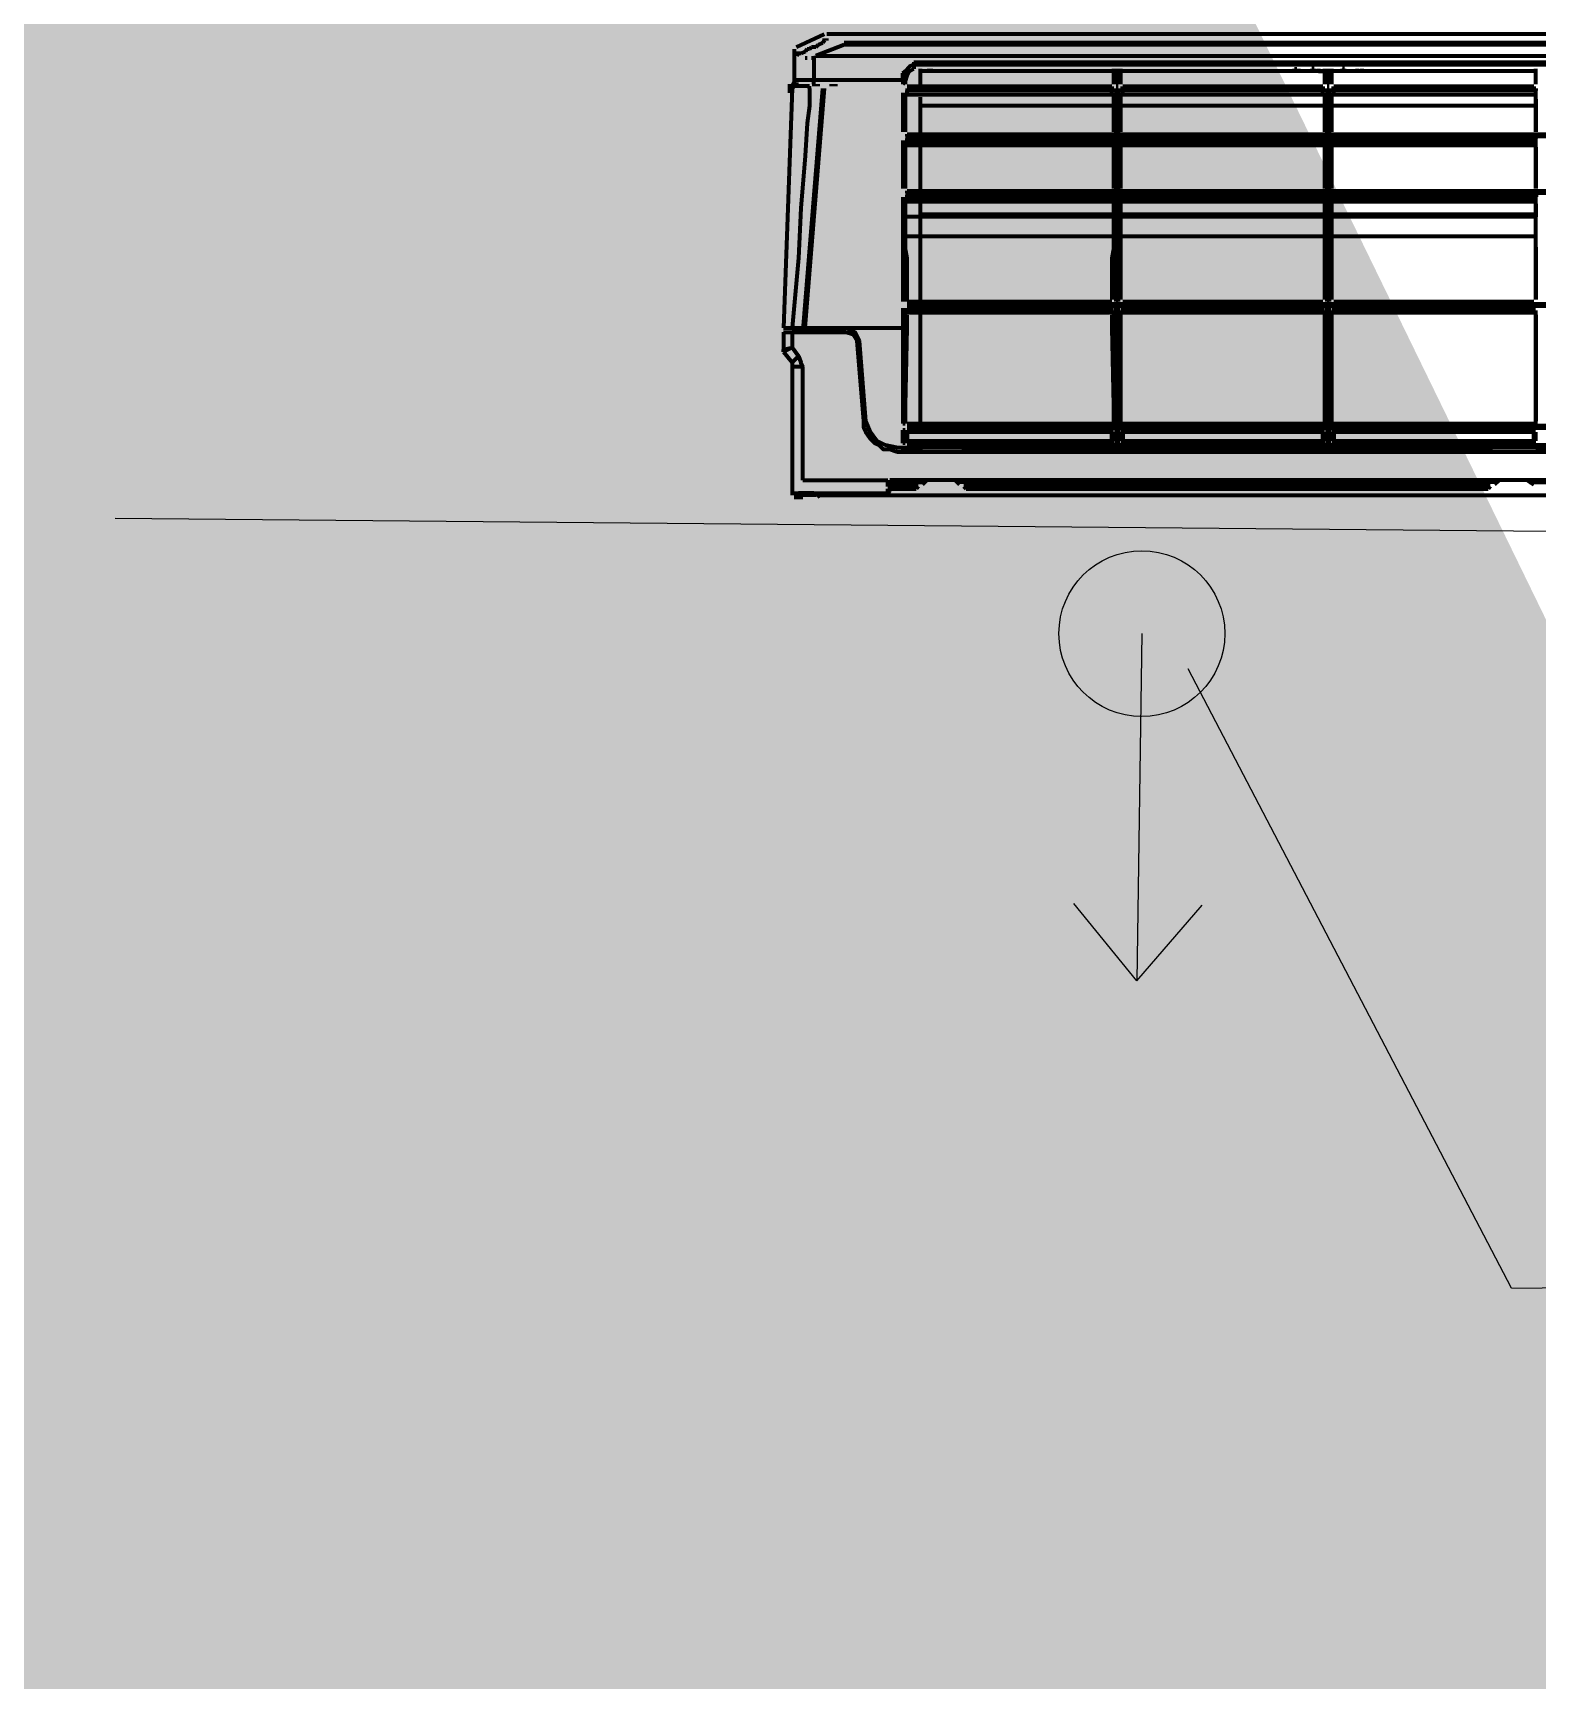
# Model space of a CAD drawing. Header units: inches. Extents: x 191440 to 383551, y 141411 to 284946.
# Drawn here: x 191672.633 to 191676.849, y 141469.618 to 141474.234 of the extents above; entities that cross this region are included whole.
import ezdxf

# ---------------------------------------------------------------- set-up
doc = ezdxf.new("R2010")
doc.units = ezdxf.units.IN
doc.header["$MEASUREMENT"] = 0
for name, color, linetype, lineweight in [('00text', 7, 'Continuous', 13), ('A-ROOF-RFDR', 1, 'Continuous', 25), ('P', 250, 'Continuous', 100)]:
    doc.layers.add(name, color=color, linetype=linetype, lineweight=lineweight)
for name, color, linetype in [('HOME', 8, 'Continuous'), ('Sanitary', 6, 'Continuous'), ('VP', 7, 'Continuous')]:
    doc.layers.add(name, color=color, linetype=linetype)
doc.styles.add('ROMANS', font='romans', dxfattribs={"height": 1})
doc.dimstyles.new('osama', dxfattribs={"dimtxt": 50, "dimasz": 45, "dimexe": 0.18, "dimexo": 0.0625, "dimgap": 0.2, "dimtad": 0, "dimdec": 0, "dimzin": 0, "dimdsep": 46, "dimtxsty": 'ROMANS', "dimcen": 0, "dimse1": 1, "dimse2": 1, "dimclrd": 3, "dimclre": 3, "dimclrt": 5, "dimadec": 0, "dimazin": 0, "dimtfac": 0.6, "dimtdec": 0, "dimtmove": 2, "dimatfit": 3, "dimfxl": 1, "dimtolj": 1, "dimtzin": 0, "dimarcsym": 0})

# ---------------------------------------------------------------- blocks, each defined once
blk = doc.blocks.new('indoor 2ton up')
at = {"layer": 'P', "color": 6, "linetype": 'ByBlock'}
for points in [[(-2129.633, -4450.889), (-2129.633, -4444.309)], [(-2129.633, -4444.421), (-2124.727, -4444.421)], [(-2129.076, -4444.198), (-2129.522, -4444.198)], [(-2129.522, -4444.421), (-2129.522, -4444.309)], [(-2129.187, -4444.421), (-2129.299, -4444.421)], [(-2128.518, -4444.309), (-2129.187, -4444.309)], [(-2128.407, -4444.309), (-2129.187, -4444.309)], [(-2128.518, -4444.421), (-2129.187, -4444.421)], [(-2128.63, -4444.421), (-2128.295, -4444.309)], [(-2128.63, -4444.421), (-2128.407, -4444.421)], [(-2128.407, -4444.421), (-2128.295, -4444.309)], [(-2128.407, -4444.421), (-2124.727, -4444.421)], [(-2128.184, -4444.198), (-2128.295, -4444.309)], [(-2128.184, -4444.309), (-2029.045, -4444.309)], [(-2124.727, -4444.421), (-2124.727, -4444.644)], [(-2124.615, -4444.532), (-2124.727, -4444.421)], [(-2123.277, -4444.644), (-2124.727, -4444.644)], [(-2124.727, -4444.644), (-2123.277, -4444.644)], [(-2124.727, -4444.755), (-2124.727, -4445.09)], [(-2124.727, -4444.755), (-2123.165, -4444.755)], [(-2124.615, -4444.532), (-2124.615, -4444.644)], [(-2124.615, -4444.532), (-2124.615, -4444.644)], [(-2123.165, -4444.755), (-2123.277, -4444.644)], [(-2120.712, -4444.644), (-2120.824, -4444.755)], [(-2093.836, -4444.755), (-2120.824, -4444.755)], [(-2120.712, -4444.644), (-2093.948, -4444.644)], [(-2120.712, -4444.644), (-2093.948, -4444.644)], [(-2093.836, -4444.755), (-2093.948, -4444.644)], [(-2129.076, -4445.09), (-2129.076, -4450.889)], [(-2129.076, -4445.09), (-2124.727, -4445.09)], [(-2124.615, -4444.867), (-2123.165, -4444.867)], [(-2124.615, -4444.978), (-2124.615, -4444.978)], [(-2124.615, -4444.978), (-2122.831, -4444.978)], [(-2078.336, -4445.09), (-2124.615, -4445.09)], [(-2122.719, -4445.09), (-2122.942, -4444.867)], [(-2121.047, -4444.867), (-2121.27, -4445.09)], [(-2093.502, -4444.978), (-2121.158, -4444.978)], [(-2093.836, -4444.867), (-2120.824, -4444.867)], [(-2093.39, -4445.09), (-2093.613, -4444.867)], [(-2091.941, -4445.09), (-2091.606, -4444.867)], [(-2091.829, -4444.978), (-2078.447, -4444.978)], [(-2124.281, -4446.54), (-2124.615, -4446.651), (-2124.95, -4446.651), (-2125.173, -4446.874), (-2125.396, -4446.986), (-2125.619, -4447.209), (-2125.842, -4447.543), (-2125.953, -4447.766), (-2125.953, -4448.101)], [(-2124.281, -4446.763), (-2124.838, -4446.874), (-2125.284, -4447.097), (-2125.619, -4447.543), (-2125.842, -4448.101)], [(-2125.619, -4447.209), (-2125.619, -4447.432)], [(-2125.507, -4447.097), (-2125.507, -4447.32)], [(-2124.281, -4446.54), (-2031.053, -4446.54)], [(-2124.281, -4446.763), (-2031.053, -4446.763)], [(-2123.834, -4446.651), (-2124.057, -4446.763)], [(-2123.946, -4446.986), (-2123.946, -4447.655)], [(-2123.834, -4446.986), (-2123.946, -4446.986)], [(-2123.834, -4446.651), (-2123.054, -4446.651)], [(-2123.834, -4446.986), (-2123.834, -4447.655)], [(-2123.834, -4447.543), (-2123.834, -4447.097)], [(-2123.723, -4446.874), (-2123.723, -4446.874)], [(-2031.053, -4446.874), (-2123.723, -4446.874)], [(-2031.053, -4446.874), (-2123.723, -4446.874)], [(-2123.723, -4447.097), (-2123.723, -4446.986)], [(-2123.723, -4446.986), (-2113.24, -4446.986)], [(-2123.723, -4447.543), (-2123.723, -4447.097)], [(-2123.723, -4447.097), (-2113.24, -4447.097)], [(-2123.054, -4446.763), (-2123.054, -4446.54)], [(-2120.935, -4446.651), (-2093.725, -4446.651)], [(-2120.935, -4446.651), (-2120.824, -4446.763)], [(-2120.043, -4446.54), (-2120.043, -4446.763)], [(-2113.24, -4447.097), (-2113.24, -4446.986)], [(-2113.24, -4447.097), (-2113.24, -4447.543)], [(-2113.129, -4447.097), (-2113.129, -4447.543)], [(-2113.129, -4447.097), (-2113.129, -4447.543)], [(-2113.017, -4447.655), (-2113.017, -4446.874)], [(-2112.906, -4446.874), (-2113.017, -4446.874)], [(-2112.906, -4446.986), (-2113.017, -4446.986)], [(-2112.906, -4447.655), (-2112.906, -4446.874)], [(-2112.794, -4447.543), (-2112.794, -4447.097)], [(-2112.794, -4447.543), (-2112.794, -4447.097)], [(-2112.683, -4447.097), (-2112.683, -4446.986)], [(-2112.683, -4446.986), (-2102.423, -4446.986)], [(-2112.683, -4447.543), (-2112.683, -4447.097)], [(-2112.683, -4447.097), (-2102.423, -4447.097)], [(-2102.423, -4447.097), (-2102.423, -4446.986)], [(-2102.423, -4447.097), (-2102.423, -4447.543)], [(-2102.312, -4447.097), (-2102.312, -4447.543)], [(-2102.312, -4447.097), (-2102.312, -4447.543)], [(-2102.2, -4447.655), (-2102.2, -4446.874)], [(-2102.089, -4446.874), (-2102.2, -4446.874)], [(-2102.089, -4446.986), (-2102.2, -4446.986)], [(-2102.089, -4447.655), (-2102.089, -4446.874)], [(-2101.977, -4447.543), (-2101.977, -4447.097)], [(-2101.977, -4447.543), (-2101.977, -4447.097)], [(-2101.866, -4447.097), (-2101.866, -4446.986)], [(-2101.866, -4446.986), (-2091.606, -4446.986)], [(-2101.866, -4447.543), (-2101.866, -4447.097)], [(-2101.866, -4447.097), (-2091.606, -4447.097)], [(-2094.506, -4446.763), (-2094.506, -4446.54)], [(-2093.836, -4446.763), (-2093.725, -4446.651)], [(-2091.606, -4447.097), (-2091.606, -4446.986)], [(-2091.606, -4447.097), (-2091.606, -4447.543)], [(-2091.495, -4446.651), (-2062.835, -4446.651)], [(-2091.495, -4446.651), (-2091.495, -4446.763)], [(-2091.495, -4447.097), (-2091.495, -4447.543)], [(-2091.495, -4447.097), (-2091.495, -4447.543)], [(-2125.953, -4448.101), (-2126.288, -4452.227)], [(-2125.842, -4448.101), (-2126.176, -4452.227)], [(-2123.834, -4447.655), (-2123.946, -4447.655)], [(-2123.946, -4453.9), (-2123.946, -4447.989)], [(-2123.946, -4447.989), (-2123.834, -4447.989)], [(-2123.834, -4453.9), (-2123.834, -4447.989)], [(-2123.834, -4448.101), (-2123.723, -4452.896)], [(-2123.723, -4447.543), (-2123.723, -4447.655)], [(-2113.24, -4447.543), (-2123.723, -4447.543)], [(-2113.24, -4447.655), (-2123.723, -4447.655)], [(-2123.723, -4447.766), (-2123.723, -4447.766)], [(-2123.723, -4447.766), (-2030.161, -4447.766)], [(-2123.723, -4447.766), (-2030.161, -4447.766)], [(-2123.723, -4447.878), (-2123.723, -4447.878)], [(-2123.723, -4447.878), (-2030.161, -4447.878)], [(-2123.723, -4447.878), (-2030.161, -4447.878)], [(-2123.723, -4447.989), (-2113.24, -4447.989)], [(-2123.054, -4447.989), (-2123.054, -4453.677)], [(-2113.24, -4447.543), (-2113.24, -4447.655)], [(-2113.24, -4452.896), (-2113.129, -4448.101)], [(-2113.129, -4447.989), (-2113.129, -4453.788)], [(-2113.017, -4447.655), (-2112.906, -4447.655)], [(-2113.017, -4447.655), (-2112.906, -4447.655)], [(-2113.017, -4447.878), (-2113.017, -4454.011)], [(-2112.906, -4447.878), (-2113.017, -4447.878)], [(-2112.906, -4447.989), (-2113.017, -4447.989)], [(-2112.906, -4454.011), (-2112.906, -4447.878)], [(-2112.794, -4453.788), (-2112.794, -4447.989)], [(-2112.794, -4452.896), (-2112.794, -4448.101)], [(-2112.683, -4447.543), (-2112.683, -4447.655)], [(-2102.423, -4447.543), (-2112.683, -4447.543)], [(-2102.423, -4447.655), (-2112.683, -4447.655)], [(-2112.683, -4447.989), (-2102.423, -4447.989)], [(-2102.423, -4447.543), (-2102.423, -4447.655)], [(-2102.312, -4447.989), (-2102.312, -4453.788)], [(-2102.312, -4452.896), (-2102.312, -4448.101)], [(-2102.2, -4447.655), (-2102.089, -4447.655)], [(-2102.2, -4447.655), (-2102.089, -4447.655)], [(-2102.2, -4447.878), (-2102.2, -4454.011)], [(-2102.089, -4447.878), (-2102.2, -4447.878)], [(-2102.089, -4447.989), (-2102.2, -4447.989)], [(-2102.089, -4454.011), (-2102.089, -4447.878)], [(-2101.977, -4453.788), (-2101.977, -4447.989)], [(-2101.977, -4452.896), (-2101.977, -4448.101)], [(-2101.866, -4447.543), (-2101.866, -4447.655)], [(-2091.606, -4447.543), (-2101.866, -4447.543)], [(-2091.606, -4447.655), (-2101.866, -4447.655)], [(-2101.866, -4447.989), (-2091.606, -4447.989)], [(-2091.606, -4447.543), (-2091.606, -4447.655)], [(-2091.495, -4447.989), (-2091.495, -4453.788)], [(-2091.495, -4452.896), (-2091.495, -4448.101)], [(-2130.079, -4451.669), (-2129.633, -4451.112)], [(-2129.076, -4450.889), (-2129.633, -4450.889)], [(-2129.633, -4451.112), (-2129.633, -4450.889)], [(-2129.299, -4451.446), (-2129.633, -4451.112)], [(-2129.633, -4451.892), (-2129.299, -4451.446)], [(-2129.299, -4451.446), (-2129.187, -4451.112), (-2129.076, -4450.889)], [(-2130.079, -4451.669), (-2129.633, -4451.892)], [(-2130.079, -4451.669), (-2130.079, -4451.781)], [(-2130.079, -4452.673), (-2130.079, -4451.781)], [(-2130.079, -4451.781), (-2129.633, -4451.892)], [(-2129.633, -4452.673), (-2129.633, -4451.892)], [(-2126.845, -4452.896), (-2126.399, -4452.673), (-2126.176, -4452.227)], [(-2126.845, -4452.673), (-2126.511, -4452.562), (-2126.288, -4452.227)], [(-2130.079, -4452.673), (-2126.845, -4452.673)], [(-2129.633, -4465.163), (-2130.079, -4452.896)], [(-2130.079, -4452.896), (-2123.946, -4452.896)], [(-2129.968, -4452.896), (-2129.968, -4452.785)], [(-2129.522, -4452.785), (-2129.633, -4452.785)], [(-2129.299, -4456.465), (-2129.633, -4452.896)], [(-2129.41, -4452.785), (-2129.522, -4452.785)], [(-2129.41, -4452.785), (-2129.41, -4452.896)], [(-2126.845, -4452.785), (-2129.41, -4452.785)], [(-2128.072, -4465.163), (-2129.076, -4452.785)], [(-2128.964, -4452.896), (-2127.961, -4465.163)], [(-2126.845, -4452.896), (-2126.845, -4452.785)], [(-2126.288, -4452.562), (-2126.511, -4452.562)], [(-2126.399, -4452.562), (-2126.288, -4452.45)], [(-2123.723, -4452.896), (-2123.723, -4453.231)], [(-2123.723, -4453.231), (-2123.723, -4453.565)], [(-2113.24, -4453.231), (-2113.24, -4452.896)], [(-2113.24, -4453.565), (-2113.24, -4453.231)], [(-2112.906, -4452.896), (-2113.017, -4452.896)], [(-2112.794, -4453.231), (-2112.794, -4452.896)], [(-2112.794, -4453.565), (-2112.794, -4453.231)], [(-2102.312, -4453.231), (-2102.312, -4452.896)], [(-2102.312, -4453.565), (-2102.312, -4453.231)], [(-2102.089, -4452.896), (-2102.2, -4452.896)], [(-2101.977, -4453.231), (-2101.977, -4452.896)], [(-2101.977, -4453.565), (-2101.977, -4453.231)], [(-2091.495, -4453.231), (-2091.495, -4452.896)], [(-2091.495, -4453.565), (-2091.495, -4453.231)], [(-2113.24, -4453.677), (-2123.723, -4453.677)], [(-2123.723, -4453.9), (-2123.723, -4453.788)], [(-2123.723, -4453.788), (-2113.24, -4453.788)], [(-2113.24, -4453.788), (-2123.723, -4453.788)], [(-2113.24, -4453.9), (-2123.723, -4453.9)], [(-2123.723, -4454.011), (-2123.723, -4454.011)], [(-2026.48, -4454.011), (-2123.723, -4454.011)], [(-2026.48, -4454.011), (-2123.723, -4454.011)], [(-2123.611, -4453.677), (-2113.352, -4453.677)], [(-2113.24, -4453.788), (-2113.24, -4453.9)], [(-2113.017, -4453.9), (-2112.906, -4453.9)], [(-2113.017, -4454.011), (-2112.906, -4454.011)], [(-2102.423, -4453.677), (-2112.683, -4453.677)], [(-2112.683, -4453.677), (-2102.423, -4453.677)], [(-2112.683, -4453.9), (-2112.683, -4453.788)], [(-2112.683, -4453.788), (-2102.423, -4453.788)], [(-2102.423, -4453.788), (-2112.683, -4453.788)], [(-2102.423, -4453.9), (-2112.683, -4453.9)], [(-2102.423, -4453.788), (-2102.423, -4453.9)], [(-2102.2, -4453.9), (-2102.089, -4453.9)], [(-2102.2, -4454.011), (-2102.089, -4454.011)], [(-2091.606, -4453.677), (-2101.866, -4453.677)], [(-2101.866, -4453.677), (-2091.606, -4453.677)], [(-2101.866, -4453.9), (-2101.866, -4453.788)], [(-2101.866, -4453.788), (-2091.606, -4453.788)], [(-2091.606, -4453.788), (-2101.866, -4453.788)], [(-2091.606, -4453.9), (-2101.866, -4453.9)], [(-2091.606, -4453.788), (-2091.606, -4453.9)], [(-2123.946, -4459.587), (-2123.946, -4454.234)], [(-2123.834, -4459.587), (-2123.834, -4454.234)], [(-2123.723, -4454.123), (-2123.723, -4454.123)], [(-2123.723, -4454.123), (-2026.48, -4454.123)], [(-2123.723, -4454.123), (-2026.48, -4454.123)], [(-2123.723, -4454.234), (-2113.24, -4454.234)], [(-2123.723, -4454.346), (-2123.723, -4454.903)], [(-2123.723, -4454.903), (-2123.723, -4455.461)], [(-2123.054, -4454.234), (-2123.054, -4459.364)], [(-2113.24, -4454.903), (-2113.24, -4454.346)], [(-2113.24, -4455.461), (-2113.24, -4454.903)], [(-2113.129, -4454.346), (-2113.129, -4459.587)], [(-2113.017, -4454.234), (-2113.017, -4459.81)], [(-2112.906, -4454.234), (-2113.017, -4454.234)], [(-2112.906, -4454.234), (-2113.017, -4454.234)], [(-2112.906, -4459.81), (-2112.906, -4454.234)], [(-2112.794, -4459.587), (-2112.794, -4454.346)], [(-2112.794, -4454.903), (-2112.794, -4454.346)], [(-2112.794, -4455.461), (-2112.794, -4454.903)], [(-2112.683, -4454.234), (-2102.423, -4454.234)], [(-2102.312, -4454.903), (-2102.312, -4454.346)], [(-2102.312, -4454.346), (-2102.312, -4459.587)], [(-2102.312, -4455.461), (-2102.312, -4454.903)], [(-2102.2, -4454.234), (-2102.2, -4459.81)], [(-2102.089, -4454.234), (-2102.2, -4454.234)], [(-2102.089, -4454.234), (-2102.2, -4454.234)], [(-2102.089, -4459.81), (-2102.089, -4454.234)], [(-2101.977, -4459.587), (-2101.977, -4454.346)], [(-2101.977, -4454.903), (-2101.977, -4454.346)], [(-2101.977, -4455.461), (-2101.977, -4454.903)], [(-2101.866, -4454.234), (-2091.606, -4454.234)], [(-2091.495, -4454.903), (-2091.495, -4454.346)], [(-2091.495, -4454.346), (-2091.495, -4459.587)], [(-2091.495, -4455.461), (-2091.495, -4454.903)], [(-2123.723, -4455.461), (-2123.723, -4456.019)], [(-2113.24, -4456.019), (-2113.24, -4455.461)], [(-2112.794, -4456.019), (-2112.794, -4455.461)], [(-2102.312, -4456.019), (-2102.312, -4455.461)], [(-2101.977, -4456.019), (-2101.977, -4455.461)], [(-2091.495, -4456.019), (-2091.495, -4455.461)], [(-2129.187, -4459.029), (-2129.299, -4456.465)], [(-2123.723, -4456.465), (-2123.834, -4457.022)], [(-2123.723, -4456.019), (-2123.723, -4456.465)], [(-2113.24, -4456.465), (-2113.24, -4456.019)], [(-2113.129, -4457.022), (-2113.24, -4456.465)], [(-2112.794, -4456.465), (-2112.794, -4456.019)], [(-2112.794, -4457.022), (-2112.794, -4456.465)], [(-2102.312, -4456.465), (-2102.312, -4456.019)], [(-2102.312, -4457.022), (-2102.312, -4456.465)], [(-2101.977, -4456.465), (-2101.977, -4456.019)], [(-2101.977, -4457.022), (-2101.977, -4456.465)], [(-2091.495, -4456.465), (-2091.495, -4456.019)], [(-2091.495, -4457.022), (-2091.495, -4456.465)], [(-2123.834, -4457.022), (-2123.834, -4457.691)], [(-2113.129, -4457.022), (-2113.129, -4457.691)], [(-2112.794, -4457.691), (-2112.794, -4457.022)], [(-2102.312, -4457.022), (-2102.312, -4457.691)], [(-2101.977, -4457.691), (-2101.977, -4457.022)], [(-2091.495, -4457.022), (-2091.495, -4457.691)], [(-2123.054, -4457.58), (-2123.834, -4457.58)], [(-2123.834, -4457.914), (-2123.834, -4457.691)], [(-2123.834, -4458.137), (-2123.834, -4457.914)], [(-2123.834, -4458.249), (-2123.834, -4458.137)], [(-2123.834, -4458.472), (-2123.834, -4458.249)], [(-2113.129, -4457.58), (-2123.054, -4457.58)], [(-2113.129, -4457.691), (-2113.129, -4457.914)], [(-2113.129, -4457.914), (-2113.129, -4458.137)], [(-2113.129, -4458.137), (-2113.129, -4458.249)], [(-2113.129, -4458.249), (-2113.129, -4458.472)], [(-2102.312, -4457.58), (-2112.794, -4457.58)], [(-2112.794, -4457.914), (-2112.794, -4457.691)], [(-2112.794, -4458.137), (-2112.794, -4457.914)], [(-2112.794, -4458.249), (-2112.794, -4458.137)], [(-2112.794, -4458.472), (-2112.794, -4458.249)], [(-2102.312, -4457.691), (-2102.312, -4457.914)], [(-2102.312, -4457.914), (-2102.312, -4458.137)], [(-2102.312, -4458.137), (-2102.312, -4458.249)], [(-2102.312, -4458.249), (-2102.312, -4458.472)], [(-2091.495, -4457.58), (-2101.977, -4457.58)], [(-2101.977, -4457.914), (-2101.977, -4457.691)], [(-2101.977, -4458.137), (-2101.977, -4457.914)], [(-2101.977, -4458.249), (-2101.977, -4458.137)], [(-2101.977, -4458.472), (-2101.977, -4458.249)], [(-2091.495, -4457.691), (-2091.495, -4457.914)], [(-2091.495, -4457.914), (-2091.495, -4458.137)], [(-2091.495, -4458.137), (-2091.495, -4458.249)], [(-2091.495, -4458.249), (-2091.495, -4458.472)], [(-2128.964, -4461.706), (-2129.187, -4459.029)], [(-2123.834, -4458.583), (-2123.834, -4458.472)], [(-2123.834, -4458.583), (-2123.834, -4459.253)], [(-2123.054, -4458.583), (-2123.834, -4458.583)], [(-2113.129, -4458.583), (-2123.054, -4458.583)], [(-2113.129, -4458.695), (-2123.054, -4458.695)], [(-2113.129, -4458.472), (-2113.129, -4458.583)], [(-2113.129, -4459.253), (-2113.129, -4458.583)], [(-2112.794, -4458.583), (-2112.794, -4458.472)], [(-2112.794, -4459.253), (-2112.794, -4458.583)], [(-2102.312, -4458.583), (-2112.794, -4458.583)], [(-2102.312, -4458.695), (-2112.794, -4458.695)], [(-2102.312, -4458.472), (-2102.312, -4458.583)], [(-2102.312, -4459.253), (-2102.312, -4458.583)], [(-2101.977, -4458.583), (-2101.977, -4458.472)], [(-2101.977, -4459.253), (-2101.977, -4458.583)], [(-2091.495, -4458.583), (-2101.977, -4458.583)], [(-2091.495, -4458.695), (-2101.977, -4458.695)], [(-2091.495, -4458.472), (-2091.495, -4458.583)], [(-2091.495, -4459.253), (-2091.495, -4458.583)], [(-2113.24, -4459.364), (-2123.723, -4459.364)], [(-2123.723, -4459.364), (-2113.24, -4459.364)], [(-2123.723, -4459.476), (-2123.723, -4459.699)], [(-2113.24, -4459.476), (-2123.723, -4459.476)], [(-2123.723, -4459.587), (-2113.24, -4459.587)], [(-2123.723, -4459.81), (-2123.723, -4459.699)], [(-2113.129, -4459.699), (-2123.723, -4459.699)], [(-2113.24, -4459.699), (-2123.723, -4459.699)], [(-2123.723, -4459.81), (-2123.723, -4459.922)], [(-2123.723, -4459.81), (-2026.48, -4459.81)], [(-2113.129, -4459.81), (-2123.723, -4459.81)], [(-2123.723, -4459.922), (-2113.24, -4459.922)], [(-2123.723, -4459.922), (-2026.48, -4459.922)], [(-2123.054, -4459.922), (-2123.054, -4462.263)], [(-2113.24, -4459.476), (-2113.24, -4459.699)], [(-2113.129, -4459.81), (-2113.129, -4459.699)], [(-2113.017, -4459.587), (-2112.906, -4459.587)], [(-2112.906, -4459.699), (-2113.017, -4459.699)], [(-2112.906, -4459.81), (-2113.017, -4459.81)], [(-2113.017, -4459.922), (-2113.017, -4462.71)], [(-2112.906, -4459.922), (-2113.017, -4459.922)], [(-2112.906, -4459.81), (-2112.906, -4459.699)], [(-2102.312, -4459.699), (-2112.906, -4459.699)], [(-2102.312, -4459.81), (-2112.906, -4459.81)], [(-2112.906, -4462.71), (-2112.906, -4459.922)], [(-2112.794, -4459.587), (-2102.423, -4459.587)], [(-2102.423, -4459.364), (-2112.683, -4459.364)], [(-2112.683, -4459.364), (-2102.423, -4459.364)], [(-2112.683, -4459.476), (-2112.683, -4459.699)], [(-2102.423, -4459.476), (-2112.683, -4459.476)], [(-2102.423, -4459.699), (-2112.683, -4459.699)], [(-2112.683, -4459.922), (-2102.423, -4459.922)], [(-2102.423, -4459.476), (-2102.423, -4459.699)], [(-2102.312, -4459.81), (-2102.312, -4459.699)], [(-2102.2, -4459.587), (-2102.089, -4459.587)], [(-2102.089, -4459.699), (-2102.2, -4459.699)], [(-2102.089, -4459.81), (-2102.2, -4459.81)], [(-2102.2, -4459.922), (-2102.2, -4462.71)], [(-2102.089, -4459.922), (-2102.2, -4459.922)], [(-2102.089, -4462.71), (-2102.089, -4459.922)], [(-2101.977, -4459.81), (-2101.977, -4459.699)], [(-2091.383, -4459.699), (-2101.977, -4459.699)], [(-2091.383, -4459.81), (-2101.977, -4459.81)], [(-2091.606, -4459.364), (-2101.866, -4459.364)], [(-2101.866, -4459.364), (-2091.606, -4459.364)], [(-2101.866, -4459.476), (-2101.866, -4459.699)], [(-2091.495, -4459.476), (-2101.866, -4459.476)], [(-2101.866, -4459.587), (-2091.495, -4459.587)], [(-2091.495, -4459.699), (-2101.866, -4459.699)], [(-2101.866, -4459.922), (-2091.606, -4459.922)], [(-2091.495, -4459.476), (-2091.495, -4459.699)], [(-2123.946, -4462.487), (-2123.946, -4460.033)], [(-2123.834, -4460.033), (-2123.834, -4462.152)], [(-2123.834, -4462.487), (-2123.834, -4460.033)], [(-2113.129, -4460.033), (-2113.129, -4462.487)], [(-2113.129, -4462.152), (-2113.129, -4460.033)], [(-2112.906, -4460.033), (-2113.017, -4460.033)], [(-2112.794, -4462.152), (-2112.794, -4460.033)], [(-2112.794, -4462.487), (-2112.794, -4460.033)], [(-2102.312, -4460.033), (-2102.312, -4462.487)], [(-2102.312, -4462.152), (-2102.312, -4460.033)], [(-2102.089, -4460.033), (-2102.2, -4460.033)], [(-2101.977, -4462.152), (-2101.977, -4460.033)], [(-2101.977, -4462.487), (-2101.977, -4460.033)], [(-2091.495, -4460.033), (-2091.495, -4462.487)], [(-2091.495, -4462.152), (-2091.495, -4460.033)], [(-2128.853, -4463.379), (-2128.964, -4461.706)], [(-2113.24, -4462.263), (-2123.723, -4462.263)], [(-2123.723, -4462.263), (-2113.24, -4462.263)], [(-2113.24, -4462.375), (-2123.723, -4462.375)], [(-2123.723, -4462.487), (-2123.723, -4462.598)], [(-2113.24, -4462.487), (-2123.723, -4462.487)], [(-2113.24, -4462.375), (-2113.24, -4462.598)], [(-2113.017, -4462.487), (-2112.906, -4462.487)], [(-2102.423, -4462.263), (-2112.683, -4462.263)], [(-2112.683, -4462.263), (-2102.423, -4462.263)], [(-2112.683, -4462.375), (-2112.683, -4462.598)], [(-2102.423, -4462.375), (-2112.683, -4462.375)], [(-2102.423, -4462.487), (-2112.683, -4462.487)], [(-2102.423, -4462.375), (-2102.423, -4462.598)], [(-2102.2, -4462.487), (-2102.089, -4462.487)], [(-2091.606, -4462.263), (-2101.866, -4462.263)], [(-2101.866, -4462.263), (-2091.606, -4462.263)], [(-2101.866, -4462.375), (-2101.866, -4462.598)], [(-2091.495, -4462.375), (-2101.866, -4462.375)], [(-2091.495, -4462.487), (-2101.866, -4462.487)], [(-2091.495, -4462.375), (-2091.495, -4462.598)], [(-2128.741, -4464.271), (-2128.853, -4463.379)], [(-2123.946, -4464.94), (-2123.946, -4462.933)], [(-2123.834, -4462.933), (-2123.834, -4464.605)], [(-2123.834, -4464.94), (-2123.834, -4462.933)], [(-2123.723, -4462.71), (-2123.723, -4462.598)], [(-2113.129, -4462.598), (-2123.723, -4462.598)], [(-2113.24, -4462.598), (-2123.723, -4462.598)], [(-2123.723, -4462.71), (-2123.723, -4462.821)], [(-2123.723, -4462.71), (-2026.48, -4462.71)], [(-2113.129, -4462.71), (-2123.723, -4462.71)], [(-2123.723, -4462.821), (-2113.24, -4462.821)], [(-2123.723, -4462.821), (-2026.48, -4462.821)], [(-2123.054, -4462.821), (-2123.054, -4464.717)], [(-2113.129, -4462.71), (-2113.129, -4462.598)], [(-2112.906, -4462.598), (-2113.129, -4462.598)], [(-2113.129, -4462.933), (-2113.129, -4464.94)], [(-2113.129, -4464.605), (-2113.129, -4462.933)], [(-2112.906, -4462.71), (-2113.017, -4462.71)], [(-2113.017, -4462.821), (-2113.017, -4464.94)], [(-2112.906, -4462.821), (-2113.017, -4462.821)], [(-2112.906, -4462.933), (-2113.017, -4462.933)], [(-2112.906, -4465.163), (-2112.906, -4462.821)], [(-2112.794, -4462.71), (-2112.794, -4462.598)], [(-2102.312, -4462.598), (-2112.794, -4462.598)], [(-2102.312, -4462.71), (-2112.794, -4462.71)], [(-2112.794, -4464.605), (-2112.794, -4462.933)], [(-2112.794, -4464.94), (-2112.794, -4462.933)], [(-2102.423, -4462.598), (-2112.683, -4462.598)], [(-2112.683, -4462.821), (-2102.423, -4462.821)], [(-2102.312, -4462.71), (-2102.312, -4462.598)], [(-2101.977, -4462.598), (-2102.312, -4462.598)], [(-2102.312, -4462.933), (-2102.312, -4464.94)], [(-2102.312, -4464.605), (-2102.312, -4462.933)], [(-2102.089, -4462.71), (-2102.2, -4462.71)], [(-2102.2, -4462.821), (-2102.2, -4464.94)], [(-2102.089, -4462.821), (-2102.2, -4462.821)], [(-2102.089, -4462.933), (-2102.2, -4462.933)], [(-2102.089, -4465.163), (-2102.089, -4462.821)], [(-2101.977, -4462.71), (-2101.977, -4462.598)], [(-2091.495, -4462.598), (-2101.977, -4462.598)], [(-2091.495, -4462.71), (-2101.977, -4462.71)], [(-2101.977, -4464.605), (-2101.977, -4462.933)], [(-2101.977, -4464.94), (-2101.977, -4462.933)], [(-2091.495, -4462.598), (-2101.866, -4462.598)], [(-2101.866, -4462.821), (-2091.606, -4462.821)], [(-2091.495, -4462.71), (-2091.495, -4462.598)], [(-2091.495, -4462.933), (-2091.495, -4464.94)], [(-2091.495, -4464.605), (-2091.495, -4462.933)], [(-2129.745, -4464.94), (-2129.745, -4465.051)], [(-2129.745, -4465.274), (-2129.745, -4464.94)], [(-2129.745, -4465.274), (-2129.745, -4464.94)], [(-2129.745, -4465.386), (-2129.745, -4465.051)], [(-2129.745, -4465.051), (-2129.745, -4465.386)], [(-2128.741, -4465.163), (-2128.741, -4464.271)], [(-2123.723, -4464.828), (-2123.723, -4465.051)], [(-2113.24, -4464.828), (-2123.723, -4464.828)], [(-2113.24, -4464.828), (-2123.723, -4464.828)], [(-2123.723, -4465.163), (-2123.723, -4465.051)], [(-2113.129, -4465.051), (-2123.723, -4465.051)], [(-2113.129, -4464.271), (-2123.054, -4464.271)], [(-2113.24, -4464.828), (-2113.24, -4465.051)], [(-2113.129, -4465.163), (-2113.129, -4465.051)], [(-2113.017, -4465.051), (-2113.129, -4465.051)], [(-2113.017, -4465.163), (-2113.017, -4464.94)], [(-2113.017, -4464.94), (-2112.906, -4464.94)], [(-2112.906, -4465.051), (-2113.017, -4465.051)], [(-2102.312, -4464.271), (-2112.794, -4464.271)], [(-2112.794, -4465.163), (-2112.794, -4465.051)], [(-2102.312, -4465.051), (-2112.794, -4465.051)], [(-2112.683, -4464.828), (-2112.683, -4465.051)], [(-2102.423, -4464.828), (-2112.683, -4464.828)], [(-2102.423, -4464.828), (-2112.683, -4464.828)], [(-2102.423, -4464.828), (-2102.423, -4465.051)], [(-2102.312, -4465.163), (-2102.312, -4465.051)], [(-2102.2, -4465.051), (-2102.312, -4465.051)], [(-2102.2, -4465.163), (-2102.2, -4464.94)], [(-2102.2, -4464.94), (-2102.089, -4464.94)], [(-2102.089, -4465.051), (-2102.2, -4465.051)], [(-2091.495, -4464.271), (-2101.977, -4464.271)], [(-2101.977, -4465.163), (-2101.977, -4465.051)], [(-2091.495, -4465.051), (-2101.977, -4465.051)], [(-2101.866, -4464.828), (-2101.866, -4465.051)], [(-2091.495, -4464.828), (-2101.866, -4464.828)], [(-2091.495, -4464.828), (-2101.866, -4464.828)], [(-2091.495, -4464.828), (-2091.495, -4465.051)], [(-2091.495, -4465.163), (-2091.495, -4465.051)], [(-2129.745, -4465.274), (-2129.745, -4465.386)], [(-2129.633, -4465.163), (-2129.633, -4465.274)], [(-2129.633, -4465.163), (-2129.522, -4465.274)], [(-2129.633, -4465.274), (-2129.522, -4465.497)], [(-2129.522, -4465.274), (-2129.522, -4465.386)], [(-2128.741, -4465.274), (-2129.522, -4465.274)], [(-2129.522, -4465.497), (-2129.522, -4465.386)], [(-2129.522, -4465.386), (-2129.299, -4465.386)], [(-2129.522, -4467.17), (-2129.522, -4465.497)], [(-2129.522, -4465.609), (-2123.946, -4465.609)], [(-2129.522, -4465.609), (-2123.946, -4465.609)], [(-2128.741, -4465.163), (-2128.741, -4465.274)], [(-2128.518, -4465.386), (-2128.518, -4465.274)], [(-2128.518, -4465.386), (-2128.518, -4465.609)], [(-2128.518, -4466.724), (-2128.518, -4465.609)], [(-2128.295, -4465.274), (-2128.295, -4465.386)], [(-2127.626, -4465.386), (-2127.626, -4465.274)], [(-2127.514, -4465.386), (-2127.514, -4465.274)], [(-2127.403, -4465.386), (-2127.403, -4465.274)], [(-2127.403, -4465.386), (-2127.403, -4465.274)], [(-2123.946, -4465.497), (-2123.946, -4465.386)], [(-2123.834, -4465.497), (-2123.946, -4465.386)], [(-2123.834, -4465.609), (-2123.946, -4465.497)], [(-2123.946, -4465.609), (-2123.834, -4466.055)], [(-2123.946, -4465.609), (-2123.946, -4465.832)], [(-2123.946, -4465.832), (-2123.946, -4465.944)], [(-2123.834, -4465.386), (-2123.834, -4465.72)], [(-2123.834, -4465.609), (-2123.834, -4465.386)], [(-2123.834, -4465.609), (-2123.834, -4465.497)], [(-2123.834, -4465.497), (-2123.834, -4465.832)], [(-2123.834, -4465.497), (-2123.723, -4465.832)], [(-2123.834, -4466.055), (-2123.834, -4465.609)], [(-2123.834, -4466.055), (-2123.834, -4465.832)], [(-2113.129, -4465.163), (-2123.723, -4465.163)], [(-2123.723, -4465.274), (-2113.24, -4465.274)], [(-2123.723, -4465.832), (-2123.611, -4466.055), (-2123.388, -4466.167)], [(-2123.054, -4465.274), (-2123.054, -4466.167)], [(-2113.129, -4465.386), (-2113.129, -4466.167)], [(-2113.129, -4465.386), (-2113.129, -4466.167)], [(-2112.906, -4465.163), (-2113.017, -4465.163)], [(-2112.906, -4465.274), (-2113.017, -4465.274)], [(-2113.017, -4465.386), (-2113.017, -4466.167)], [(-2112.906, -4465.386), (-2113.017, -4465.386)], [(-2112.906, -4466.167), (-2112.906, -4465.386)], [(-2102.312, -4465.163), (-2112.794, -4465.163)], [(-2112.794, -4466.167), (-2112.794, -4465.386)], [(-2112.794, -4466.167), (-2112.794, -4465.386)], [(-2112.683, -4465.274), (-2102.423, -4465.274)], [(-2102.312, -4465.386), (-2102.312, -4466.167)], [(-2102.312, -4465.386), (-2102.312, -4466.167)], [(-2102.089, -4465.163), (-2102.2, -4465.163)], [(-2102.089, -4465.274), (-2102.2, -4465.274)], [(-2102.2, -4465.386), (-2102.2, -4466.167)], [(-2102.089, -4465.386), (-2102.2, -4465.386)], [(-2102.089, -4466.167), (-2102.089, -4465.386)], [(-2091.495, -4465.163), (-2101.977, -4465.163)], [(-2101.977, -4466.167), (-2101.977, -4465.386)], [(-2101.977, -4466.167), (-2101.977, -4465.386)], [(-2101.866, -4465.274), (-2091.606, -4465.274)], [(-2091.495, -4465.386), (-2091.495, -4466.167)], [(-2091.495, -4465.386), (-2091.495, -4466.167)], [(-2128.964, -4466.724), (-2128.853, -4466.724)], [(-2128.853, -4466.724), (-2128.853, -4466.724)], [(-2128.63, -4466.724), (-2128.63, -4466.724)], [(-2128.63, -4466.724), (-2128.518, -4466.724)], [(-2128.407, -4466.724), (-2128.407, -4466.836)], [(-2123.946, -4465.944), (-2123.834, -4466.055)], [(-2123.834, -4466.055), (-2123.611, -4466.278), (-2123.388, -4466.39)], [(-2123.388, -4466.501), (-2123.388, -4466.167)], [(-2123.388, -4466.39), (-2026.815, -4466.39)], [(-2026.815, -4466.39), (-2123.388, -4466.39)], [(-2123.388, -4466.501), (-2026.815, -4466.501)], [(-2113.129, -4466.055), (-2123.054, -4466.055)], [(-2122.608, -4466.055), (-2122.608, -4466.167)], [(-2122.496, -4466.055), (-2122.496, -4466.167)], [(-2122.496, -4466.055), (-2122.496, -4466.167)], [(-2102.312, -4466.055), (-2112.794, -4466.055)], [(-2103.873, -4466.055), (-2103.873, -4466.167)], [(-2103.873, -4466.167), (-2103.761, -4466.167)], [(-2103.65, -4466.055), (-2103.65, -4466.167)], [(-2102.869, -4466.055), (-2102.981, -4466.167)], [(-2102.981, -4466.167), (-2102.981, -4466.055)], [(-2102.981, -4466.167), (-2102.981, -4466.055)], [(-2102.869, -4466.167), (-2102.981, -4466.167)], [(-2102.869, -4466.055), (-2102.869, -4466.167)], [(-2102.869, -4466.167), (-2102.869, -4466.055)], [(-2102.646, -4466.167), (-2102.646, -4466.055)], [(-2102.646, -4466.167), (-2102.646, -4466.055)], [(-2102.646, -4466.055), (-2102.312, -4466.055)], [(-2091.495, -4466.055), (-2101.977, -4466.055)], [(-2101.42, -4466.055), (-2101.42, -4466.167)], [(-2101.42, -4466.167), (-2101.42, -4466.055)], [(-2101.42, -4466.055), (-2101.308, -4466.167)], [(-2101.308, -4466.167), (-2101.42, -4466.167)], [(-2101.308, -4466.055), (-2101.308, -4466.167)], [(-2101.308, -4466.055), (-2101.308, -4466.167)], [(-2100.639, -4466.055), (-2100.639, -4466.167)], [(-2100.416, -4466.167), (-2100.416, -4466.055)], [(-2129.41, -4466.947), (-2129.41, -4466.836)], [(-2129.299, -4466.947), (-2129.41, -4466.836)], [(-2129.41, -4467.059), (-2129.41, -4466.947)], [(-2129.41, -4467.282), (-2127.961, -4467.951)], [(-2129.187, -4466.947), (-2129.299, -4466.947)], [(-2128.964, -4467.059), (-2129.187, -4466.947)], [(-2128.853, -4467.17), (-2128.964, -4467.059)], [(-2128.741, -4467.17), (-2128.853, -4467.17)], [(-2128.63, -4467.282), (-2128.741, -4467.17)], [(-2128.407, -4467.282), (-2128.63, -4467.282)], [(-2126.957, -4467.393), (-2128.407, -4466.836)], [(-2128.407, -4466.836), (-2021.797, -4466.836)], [(-2128.295, -4467.393), (-2128.407, -4467.282)], [(-2128.072, -4467.505), (-2128.295, -4467.393)], [(-2127.961, -4467.616), (-2128.072, -4467.505)], [(-2127.961, -4467.616), (-2127.961, -4467.728)], [(-2127.849, -4467.616), (-2127.849, -4467.728)], [(-2023.246, -4467.393), (-2126.957, -4467.393)], [(-2023.246, -4467.505), (-2126.957, -4467.505)], [(-2127.849, -4467.728), (-2127.849, -4467.728)], [(-2022.354, -4467.951), (-2127.849, -4467.951)]]:
    blk.add_lwpolyline(points, dxfattribs=at)

msp = doc.modelspace()

# ---------------------------------------------------------------- linework, layer by layer
at = {"layer": 'A-ROOF-RFDR'}
msp.add_circle((191675.74152, 141472.55026), 0.23244, dxfattribs=at)
at = {"layer": 'HOME', "elevation": 904.54, "flags": 128}
msp.add_lwpolyline([(191672.86384, 141472.87361), (191683.28071, 141472.77986), (191683.53067, 141487.57315)], dxfattribs=at)
at = {"layer": 'VP'}
for p, q in [((191675.74152, 141472.55026), (191675.72766, 141471.57713)), ((191676.77747, 141470.71629), (191675.87129, 141472.45207)), ((191675.72766, 141471.57713), (191675.55046, 141471.79439)), ((191675.72766, 141471.57713), (191675.91097, 141471.78925))]:
    msp.add_line(p, q, dxfattribs=at)
at = {"layer": 'VP', "color": 252}
msp.add_line((191676.77747, 141470.71629), (191677.12614, 141470.72005), dxfattribs=at)

# ---------------------------------------------------------------- block references
at = {"layer": '00text', "color": 5, "xscale": -0.05467878940755001, "yscale": 0.05467878940755001, "zscale": 0.05467878940755001, "rotation": 180}
msp.add_blockref('indoor 2ton up', (191791.20672, 141229.92855), dxfattribs=at)

# ---------------------------------------------------------------- leaders
at = {"layer": 'Sanitary', "ltscale": 0.5}
msp.add_leader([(191653.4749, 141520.58474), (191653.79451, 141519.51639), (191654.25774, 141519.47586)], dimstyle='osama', override={"dimasz": 100, "dimgap": 0.09}, dxfattribs=at)
at = {"layer": 'VP', "color": 252}
msp.add_leader([(191676.09213, 141510.39436), (191676.70886, 141508.74881), (191677.08854, 141508.71559)], dimstyle='osama', override={"dimasz": 100, "dimgap": 0.09}, dxfattribs=at)

doc.saveas('drawing.dxf')
